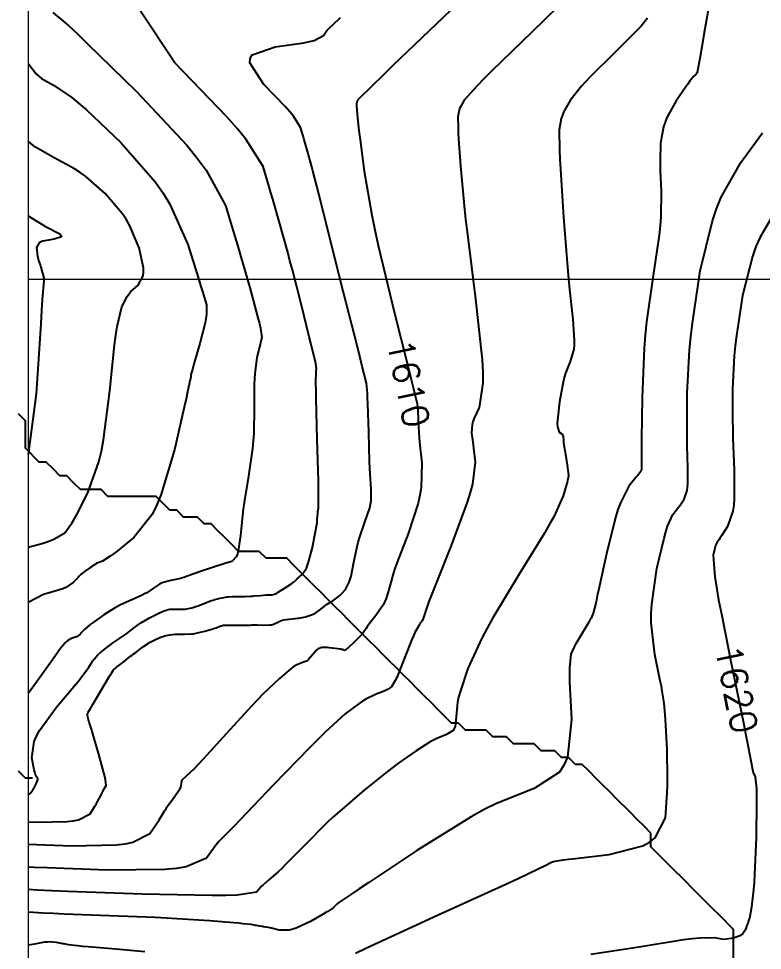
# Model space of a CAD drawing. Header units: metres. Extents: x 837117 to 838477, y 1189012 to 1191015.
# Drawn here: x 837475.1 to 837583.3, y 1189516.3 to 1189651.8 of the extents above; entities that cross this region are included whole.
import ezdxf

# ---------------------------------------------------------------- set-up
doc = ezdxf.new("R2010")
doc.units = ezdxf.units.M
doc.header["$LTSCALE"] = 0.3
doc.layers.add('COORD', color=7, linetype='Continuous', lineweight=20)
doc.layers.add('DRENAJE', color=5, linetype='Continuous', lineweight=25)
doc.layers.add('COTAS 10', color=1, linetype='Continuous')
doc.layers.add('COTAS INT', color=252, linetype='Continuous')
doc.styles.get("Standard").update_dxf_attribs({"font": 'simplex.shx'})

msp = doc.modelspace()

# ---------------------------------------------------------------- linework, layer by layer
at = {"layer": 'COORD'}
msp.add_line((837476.514, 1189613.872), (838476.514, 1189613.872), dxfattribs=at)
msp.add_lwpolyline([(837476.514, 1189013.872), (838476.514, 1189013.872), (838476.514, 1191013.872), (837476.514, 1191013.872)], close=True, dxfattribs=at)
at = {"layer": 'COTAS 10'}
for points, elevation in [([(837537.99, 1189653.046), (837529.566, 1189644.951), (837527.946, 1189643.388), (837526.635, 1189642.119), (837524.474, 1189639.986), (837524.355, 1189639.772), (837524.331, 1189639.713), (837524.311, 1189639.654), (837524.273, 1189639.442), (837524.278, 1189639.069), (837524.286, 1189638.907), (837524.296, 1189638.721), (837524.354, 1189637.839), (837524.556, 1189635.939), (837524.657, 1189635.111), (837524.777, 1189634.152), (837525.375, 1189629.596), (837526.475, 1189623.2), (837526.912, 1189621.08), (837527.407, 1189618.81), (837529.484, 1189610.144), (837529.673, 1189609.352), (837531.806, 1189600.914), (837532.217, 1189599.287), (837532.55, 1189597.967), (837533.105, 1189595.762), (837533.15, 1189595.29), (837533.162, 1189595.063), (837533.174, 1189594.793), (837533.213, 1189593.471), (837533.317, 1189591.535), (837533.37, 1189590.878), (837533.433, 1189590.17), (837533.746, 1189587.175), (837533.674, 1189583.562), (837533.493, 1189582.462), (837533.244, 1189581.321), (837531.765, 1189576.842), (837530.168, 1189572.732), (837529.844, 1189571.824), (837529.572, 1189571.015), (837529.016, 1189568.921), (837528.586, 1189567.437), (837528.392, 1189567.012), (837528.166, 1189566.581), (837527.082, 1189564.974), (837526.025, 1189563.609), (837525.817, 1189563.33), (837525.645, 1189563.095), (837525.329, 1189562.604), (837525.07, 1189562.252), (837524.934, 1189562.104), (837524.771, 1189561.935), (837523.951, 1189561.14), (837523.132, 1189560.381), (837522.969, 1189560.234), (837522.835, 1189560.114), (837522.581, 1189559.91), (837522.514, 1189559.901), (837522.498, 1189559.904), (837522.483, 1189559.91), (837522.435, 1189559.952), (837522.217, 1189560.025), (837522.094, 1189560.049), (837521.944, 1189560.076), (837521.176, 1189560.189), (837520.306, 1189560.285), (837520.091, 1189560.3), (837519.887, 1189560.311), (837519.245, 1189560.311), (837518.684, 1189560.128), (837518.531, 1189560.024), (837518.38, 1189559.896), (837517.843, 1189559.241), (837517.298, 1189558.581), (837517.141, 1189558.451), (837516.983, 1189558.343), (837516.389, 1189558.142), (837515.507, 1189557.756), (837515.166, 1189557.532), (837514.784, 1189557.256), (837513.055, 1189555.833), (837510.654, 1189553.533), (837509.849, 1189552.704), (837508.982, 1189551.791), (837505.342, 1189547.8), (837501.975, 1189544.076), (837501.28, 1189543.332), (837500.688, 1189542.713), (837499.409, 1189541.513), (837498.941, 1189541.127), (837498.861, 1189541.021), (837498.803, 1189540.915), (837498.772, 1189540.532), (837498.647, 1189539.94), (837498.529, 1189539.701), (837498.375, 1189539.429), (837497.517, 1189538.178), (837496.603, 1189536.926), (837496.413, 1189536.654), (837496.25, 1189536.414), (837495.891, 1189535.82), (837495.52, 1189535.188), (837495.35, 1189534.926), (837495.151, 1189534.626), (837494.188, 1189533.224), (837491.752, 1189531.946), (837490.625, 1189531.723), (837489.301, 1189531.557), (837482.884, 1189531.431), (837476.514, 1189531.657)], 1610), ([(837476.514, 1189574.913), (837478.694, 1189575.497), (837479.539, 1189575.78), (837480.263, 1189576.055), (837481.865, 1189576.981), (837482.871, 1189578.406), (837483.219, 1189578.995), (837483.596, 1189579.669), (837485.208, 1189582.806), (837486.798, 1189587.325), (837487.161, 1189588.869), (837487.49, 1189590.541), (837488.403, 1189597.638), (837489.09, 1189604.336), (837489.278, 1189605.756), (837489.465, 1189606.988), (837490.131, 1189609.868), (837490.894, 1189611.358), (837491.142, 1189611.714), (837491.407, 1189612.045), (837492.495, 1189613.036), (837493.245, 1189614.371), (837493.297, 1189614.92), (837493.281, 1189615.546), (837492.658, 1189618.454), (837491.254, 1189621.74), (837490.745, 1189622.605), (837490.184, 1189623.45), (837487.727, 1189626.342), (837484.885, 1189628.824), (837484.082, 1189629.409), (837483.272, 1189629.953), (837480.29, 1189631.552), (837477.56, 1189633.105), (837476.909, 1189633.619), (837476.514, 1189633.979)], 1600), ([(837585.538, 1189624.405), (837582.952, 1189619.992), (837582.366, 1189618.624), (837581.836, 1189617.193), (837580.393, 1189611.497), (837579.518, 1189605.704), (837579.346, 1189604.211), (837579.204, 1189602.766), (837578.948, 1189597.949), (837578.953, 1189593.395), (837578.975, 1189592.115), (837579.008, 1189590.827), (837579.203, 1189586.11), (837579.207, 1189581.95), (837579.119, 1189581.014), (837578.991, 1189580.171), (837578.209, 1189577.907), (837577.346, 1189576.539), (837577.167, 1189576.261), (837577.014, 1189576.027), (837576.682, 1189575.547), (837576.5, 1189575.149), (837576.443, 1189574.968), (837576.383, 1189574.755), (837576.139, 1189573.728), (837576.372, 1189570.609), (837576.612, 1189569.078), (837576.927, 1189567.257), (837577.424, 1189564.741), (837578.701, 1189558.267), (837580.545, 1189549.358), (837580.905, 1189547.588), (837581.199, 1189546.12), (837581.719, 1189543.333), (837581.853, 1189542.556), (837581.905, 1189542.354), (837581.962, 1189542.158), (837582.222, 1189541.501), (837582.427, 1189539.771), (837582.451, 1189538.899), (837582.46, 1189537.857), (837582.373, 1189532.676), (837582.165, 1189527.296), (837582.098, 1189526.129), (837582.027, 1189525.102), (837581.735, 1189522.555), (837581.458, 1189521.205), (837581.397, 1189520.932), (837581.342, 1189520.702), (837581.2, 1189520.234), (837581.078, 1189519.964), (837581.037, 1189519.859), (837580.991, 1189519.741), (837580.799, 1189519.203), (837580.407, 1189518.645), (837580.237, 1189518.514), (837580.039, 1189518.393), (837579.1, 1189518.041), (837578.007, 1189517.871), (837577.712, 1189517.865), (837577.42, 1189517.877), (837576.395, 1189518.067), (837574.141, 1189518.058), (837573.074, 1189517.944), (837571.816, 1189517.782), (837565.675, 1189516.795), (837558.327, 1189515.682)], 1620)]:
    msp.add_lwpolyline(points, dxfattribs=dict(at, elevation=elevation))
at = {"layer": 'COTAS INT'}
for points, elevation in [([(837576.424, 1189658.774), (837574.801, 1189649.483), (837574.489, 1189647.706), (837574.236, 1189646.273), (837573.819, 1189643.973), (837573.791, 1189643.921), (837573.777, 1189643.893), (837573.753, 1189643.841), (837573.668, 1189643.736), (837573.623, 1189643.689), (837573.569, 1189643.633), (837573.293, 1189643.363), (837572.7, 1189642.626), (837572.445, 1189642.275), (837572.15, 1189641.861), (837570.759, 1189639.837), (837569.407, 1189637.409), (837569.138, 1189636.74), (837568.913, 1189636.072), (837568.479, 1189633.674), (837568.411, 1189631.155), (837568.417, 1189630.41), (837568.434, 1189629.646), (837568.584, 1189626.716), (837568.534, 1189622.966), (837568.425, 1189621.684), (837568.275, 1189620.297), (837567.387, 1189614.408), (837566.438, 1189607.686), (837566.249, 1189605.773), (837566.092, 1189603.839), (837565.791, 1189596.668), (837565.721, 1189590.692), (837565.71, 1189589.511), (837565.703, 1189588.535), (837565.705, 1189586.723), (837565.705, 1189586.31), (837565.696, 1189586.218), (837565.684, 1189586.134), (837565.606, 1189585.91), (837565.281, 1189585.485), (837565.113, 1189585.276), (837564.91, 1189585.026), (837563.894, 1189583.792), (837562.638, 1189581.373), (837562.284, 1189580.377), (837561.927, 1189579.239), (837560.614, 1189573.951), (837559.512, 1189568.849), (837559.287, 1189567.83), (837559.098, 1189566.981), (837558.707, 1189565.332), (837558.374, 1189564.581), (837558.221, 1189564.298), (837558.043, 1189563.982), (837557.182, 1189562.569), (837556.287, 1189561.088), (837556.087, 1189560.729), (837555.908, 1189560.392), (837555.435, 1189559.36), (837555.244, 1189557.365), (837555.243, 1189556.421), (837555.264, 1189555.307), (837555.529, 1189549.869), (837554.945, 1189544.348), (837554.432, 1189543.181), (837553.767, 1189542.171), (837550.094, 1189539.83), (837544.643, 1189537.644), (837542.855, 1189536.732), (837540.948, 1189535.687), (837533.056, 1189530.802), (837526.033, 1189526.14), (837524.674, 1189525.234), (837523.568, 1189524.496), (837521.688, 1189523.221), (837521.47, 1189523.034), (837521.412, 1189522.981), (837521.355, 1189522.928), (837521.159, 1189522.732), (837520.971, 1189522.546), (837520.919, 1189522.498), (837520.868, 1189522.452), (837520.683, 1189522.302), (837520.095, 1189521.937), (837519.789, 1189521.756), (837519.421, 1189521.54), (837517.575, 1189520.469), (837515.503, 1189519.489), (837514.992, 1189519.33), (837514.51, 1189519.22), (837512.995, 1189519.227), (837511.884, 1189519.491), (837511.656, 1189519.543), (837511.462, 1189519.586), (837511.046, 1189519.662), (837510.797, 1189519.692), (837510.709, 1189519.705), (837510.612, 1189519.72), (837510.189, 1189519.794), (837509.707, 1189519.88), (837509.573, 1189519.904), (837509.437, 1189519.928), (837508.945, 1189520.011), (837507.723, 1189520.144), (837507.128, 1189520.199), (837506.422, 1189520.262), (837502.944, 1189520.552), (837498.144, 1189520.871), (837496.605, 1189520.952), (837494.974, 1189521.029), (837488.322, 1189521.282), (837481.758, 1189521.531), (837480.182, 1189521.607), (837478.711, 1189521.686), (837476.514, 1189521.838)], 1616), ([(837555.54, 1189655.486), (837549.758, 1189649.819), (837543.944, 1189644.176), (837542.779, 1189643.017), (837541.807, 1189642.033), (837539.903, 1189639.936), (837539.373, 1189638.984), (837539.267, 1189638.722), (837539.179, 1189638.46), (837539.009, 1189637.52), (837539.031, 1189635.856), (837539.063, 1189635.139), (837539.108, 1189634.31), (837539.366, 1189630.387), (837539.911, 1189624.585), (837540.136, 1189622.571), (837540.394, 1189620.381), (837541.594, 1189610.998), (837542.533, 1189602.171), (837542.626, 1189600.33), (837542.647, 1189598.752), (837542.117, 1189595.233), (837541.337, 1189593.562), (837541.2, 1189593.149), (837541.097, 1189592.757), (837541.008, 1189591.52), (837541.164, 1189590.206), (837541.216, 1189589.765), (837541.271, 1189589.29), (837541.5, 1189587.296), (837541.123, 1189584.089), (837540.796, 1189582.849), (837540.372, 1189581.457), (837538.039, 1189575.157), (837535.64, 1189569.18), (837535.175, 1189567.991), (837534.796, 1189567.004), (837534.147, 1189565.122), (837533.979, 1189564.542), (837533.903, 1189564.377), (837533.815, 1189564.208), (837533.392, 1189563.581), (837532.765, 1189562.477), (837532.549, 1189562.008), (837532.314, 1189561.467), (837531.311, 1189558.927), (837530.329, 1189556.44), (837530.108, 1189555.934), (837529.908, 1189555.506), (837529.371, 1189554.621), (837528.787, 1189554.229), (837528.558, 1189554.112), (837528.301, 1189553.991), (837527.127, 1189553.526), (837525.61, 1189552.788), (837525.135, 1189552.496), (837524.636, 1189552.165), (837522.637, 1189550.651), (837519.727, 1189547.998), (837518.654, 1189546.949), (837517.465, 1189545.764), (837512.207, 1189540.346), (837507.327, 1189535.241), (837506.377, 1189534.253), (837505.601, 1189533.449), (837504.246, 1189532.08), (837503.836, 1189531.613), (837503.655, 1189531.378), (837503.446, 1189531.097), (837502.447, 1189529.699), (837499.508, 1189528.397), (837498.076, 1189528.176), (837496.375, 1189528.016), (837487.995, 1189527.943), (837479.275, 1189528.252), (837477.359, 1189528.333), (837476.514, 1189528.372)], 1612), ([(837476.514, 1189538.904), (837476.824, 1189539.067), (837477.221, 1189539.672), (837477.321, 1189539.839), (837477.416, 1189540.006), (837477.726, 1189540.606), (837477.907, 1189541.1), (837477.922, 1189541.201), (837477.922, 1189541.285), (837477.794, 1189541.458), (837477.542, 1189541.928), (837477.464, 1189542.2), (837477.382, 1189542.533), (837477.056, 1189544.246), (837477.385, 1189546.654), (837477.717, 1189547.426), (837478.152, 1189548.242), (837480.594, 1189551.569), (837483.217, 1189554.674), (837483.767, 1189555.35), (837484.241, 1189555.948), (837485.317, 1189557.445), (837485.865, 1189558.31), (837486.006, 1189558.509), (837486.143, 1189558.691), (837486.599, 1189559.201), (837487.032, 1189559.591), (837487.155, 1189559.697), (837487.279, 1189559.802), (837487.737, 1189560.172), (837488.334, 1189560.618), (837488.545, 1189560.77), (837488.777, 1189560.935), (837489.782, 1189561.634), (837490.838, 1189562.372), (837491.102, 1189562.562), (837491.353, 1189562.745), (837492.157, 1189563.351), (837492.907, 1189563.892), (837493.124, 1189564.034), (837493.346, 1189564.172), (837494.18, 1189564.641), (837495.006, 1189565.059), (837495.223, 1189565.165), (837495.435, 1189565.266), (837496.155, 1189565.599), (837496.894, 1189565.832), (837497.117, 1189565.871), (837497.349, 1189565.899), (837498.254, 1189565.91), (837499.155, 1189565.899), (837499.385, 1189565.914), (837499.606, 1189565.936), (837500.331, 1189566.083), (837501.041, 1189566.314), (837501.253, 1189566.39), (837501.471, 1189566.471), (837502.31, 1189566.805), (837503.175, 1189567.137), (837503.409, 1189567.217), (837503.641, 1189567.29), (837504.456, 1189567.511), (837505.211, 1189567.657), (837505.404, 1189567.685), (837505.59, 1189567.706), (837506.205, 1189567.734), (837506.827, 1189567.731), (837507.018, 1189567.733), (837507.217, 1189567.735), (837508.004, 1189567.751), (837508.867, 1189567.787), (837509.115, 1189567.802), (837509.366, 1189567.82), (837510.304, 1189567.901), (837511.144, 1189567.974), (837511.333, 1189567.987), (837511.504, 1189567.996), (837511.964, 1189568.001), (837512.467, 1189568.141), (837512.665, 1189568.235), (837512.888, 1189568.353), (837513.906, 1189568.978), (837514.863, 1189569.626), (837515.048, 1189569.758), (837515.199, 1189569.869), (837515.455, 1189570.098), (837515.609, 1189570.284), (837515.696, 1189570.367), (837515.801, 1189570.465), (837516.342, 1189570.932), (837516.977, 1189571.875), (837517.143, 1189572.273), (837517.304, 1189572.73), (837517.849, 1189574.873), (837518.266, 1189576.959), (837518.346, 1189577.381), (837518.412, 1189577.734), (837518.523, 1189578.443), (837518.54, 1189578.751), (837518.546, 1189578.851), (837518.552, 1189578.957), (837518.581, 1189579.392), (837518.623, 1189579.864), (837518.639, 1189579.994), (837518.655, 1189580.123), (837518.729, 1189580.583), (837518.753, 1189582.394), (837518.739, 1189583.374), (837518.716, 1189584.562), (837518.558, 1189590.583), (837518.4, 1189596.59), (837518.378, 1189597.77), (837518.365, 1189598.74), (837518.394, 1189600.497), (837518.426, 1189600.971), (837518.416, 1189601.132), (837518.396, 1189601.307), (837518.254, 1189602.044), (837517.826, 1189603.779), (837517.627, 1189604.583), (837517.391, 1189605.526), (837516.248, 1189610.098), (837514.933, 1189615.253), (837514.59, 1189616.564), (837514.256, 1189617.824), (837513.123, 1189621.953), (837512.092, 1189625.541), (837511.822, 1189626.46), (837511.559, 1189627.347), (837510.665, 1189630.281), (837508.184, 1189634.249), (837506.921, 1189635.787), (837505.407, 1189637.515), (837497.859, 1189645.345), (837492.87, 1189652.893)], 1606), ([(837480.074, 1189652.703), (837482.418, 1189650.732), (837483.621, 1189649.61), (837485.064, 1189648.236), (837492.276, 1189641.191), (837499.6, 1189633.367), (837501.113, 1189631.503), (837502.403, 1189629.769), (837505.206, 1189624.598), (837506.574, 1189620.118), (837506.961, 1189618.82), (837507.351, 1189617.496), (837508.786, 1189612.509), (837509.935, 1189608.287), (837510.144, 1189607.445), (837510.305, 1189606.746), (837510.494, 1189605.404), (837510.313, 1189604.697), (837510.241, 1189604.398), (837510.159, 1189604.054), (837509.786, 1189602.437), (837509.458, 1189600.173), (837509.405, 1189599.421), (837509.368, 1189598.613), (837509.371, 1189595.245), (837509.312, 1189591.446), (837509.237, 1189590.367), (837509.136, 1189589.277), (837508.557, 1189585.245), (837507.921, 1189581.418), (837507.783, 1189580.458), (837507.663, 1189579.541), (837507.37, 1189576.588), (837507.066, 1189574.389), (837506.939, 1189573.947), (837506.793, 1189573.578), (837506.109, 1189572.848), (837505.236, 1189572.572), (837504.971, 1189572.488), (837504.695, 1189572.402), (837503.614, 1189572.065), (837502.43, 1189571.679), (837502.089, 1189571.562), (837501.743, 1189571.44), (837500.447, 1189570.962), (837499.147, 1189570.516), (837498.799, 1189570.414), (837498.456, 1189570.322), (837497.259, 1189570.069), (837496.163, 1189569.783), (837495.884, 1189569.67), (837495.615, 1189569.543), (837494.731, 1189568.963), (837493.752, 1189568.291), (837493.422, 1189568.106), (837493.068, 1189567.921), (837491.578, 1189567.257), (837489.946, 1189566.519), (837489.502, 1189566.288), (837489.062, 1189566.045), (837487.498, 1189565.07), (837486.142, 1189564.11), (837485.831, 1189563.877), (837485.549, 1189563.657), (837484.766, 1189562.981), (837484.257, 1189562.48), (837484.147, 1189562.372), (837484.052, 1189562.276), (837483.822, 1189562.04), (837483.595, 1189561.892), (837483.501, 1189561.852), (837483.393, 1189561.812), (837482.894, 1189561.671), (837482.273, 1189561.349), (837482.089, 1189561.195), (837481.9, 1189561.013), (837481.174, 1189560.118), (837480.026, 1189558.505), (837479.571, 1189557.869), (837479.056, 1189557.152), (837476.704, 1189553.877), (837476.514, 1189553.619)], 1604), ([(837476.514, 1189534.963), (837477.774, 1189534.919), (837482.164, 1189535.005), (837483.069, 1189535.118), (837483.84, 1189535.271), (837485.506, 1189536.145), (837486.226, 1189537.234), (837486.401, 1189537.522), (837486.565, 1189537.803), (837487.07, 1189538.769), (837487.452, 1189539.557), (837487.539, 1189539.726), (837487.618, 1189539.874), (837487.834, 1189540.231), (837487.769, 1189541.087), (837487.669, 1189541.55), (837487.535, 1189542.11), (837486.758, 1189544.95), (837485.937, 1189547.761), (837485.774, 1189548.303), (837485.64, 1189548.743), (837485.39, 1189549.48), (837485.322, 1189549.629), (837485.302, 1189549.698), (837485.282, 1189549.78), (837485.206, 1189550.176), (837485.16, 1189550.58), (837485.159, 1189550.666), (837485.164, 1189550.741), (837485.221, 1189550.919), (837485.563, 1189551.461), (837485.747, 1189551.765), (837485.969, 1189552.135), (837487.092, 1189554.03), (837488.212, 1189555.918), (837488.432, 1189556.284), (837488.613, 1189556.582), (837488.94, 1189557.092), (837489.219, 1189557.319), (837489.369, 1189557.438), (837489.55, 1189557.582), (837490.47, 1189558.303), (837491.417, 1189559.04), (837491.616, 1189559.194), (837491.788, 1189559.325), (837492.179, 1189559.615), (837492.477, 1189559.831), (837492.589, 1189559.916), (837492.715, 1189560.011), (837493.278, 1189560.447), (837493.957, 1189560.924), (837494.155, 1189561.045), (837494.359, 1189561.163), (837495.132, 1189561.55), (837495.924, 1189561.863), (837496.138, 1189561.933), (837496.351, 1189561.997), (837497.104, 1189562.17), (837497.882, 1189562.261), (837498.111, 1189562.273), (837498.345, 1189562.279), (837499.24, 1189562.256), (837500.263, 1189562.289), (837500.579, 1189562.33), (837500.908, 1189562.386), (837502.213, 1189562.706), (837503.381, 1189563.057), (837503.624, 1189563.132), (837503.833, 1189563.198), (837504.295, 1189563.358), (837504.527, 1189563.447), (837504.589, 1189563.468), (837504.651, 1189563.488), (837504.869, 1189563.547), (837505.276, 1189563.583), (837505.457, 1189563.588), (837505.667, 1189563.591), (837506.674, 1189563.585), (837507.682, 1189563.57), (837507.894, 1189563.568), (837508.077, 1189563.566), (837508.492, 1189563.567), (837508.723, 1189563.577), (837508.789, 1189563.581), (837508.856, 1189563.585), (837509.107, 1189563.607), (837509.515, 1189563.618), (837509.681, 1189563.615), (837509.871, 1189563.611), (837510.747, 1189563.574), (837511.675, 1189563.601), (837511.897, 1189563.636), (837512.104, 1189563.682), (837512.725, 1189563.95), (837513.312, 1189564.237), (837513.497, 1189564.296), (837513.693, 1189564.346), (837514.483, 1189564.453), (837515.363, 1189564.535), (837515.615, 1189564.569), (837515.87, 1189564.608), (837516.823, 1189564.791), (837517.735, 1189565.071), (837517.965, 1189565.171), (837518.184, 1189565.282), (837518.894, 1189565.764), (837519.579, 1189566.305), (837519.783, 1189566.454), (837519.993, 1189566.602), (837520.806, 1189567.129), (837521.611, 1189567.699), (837521.816, 1189567.874), (837522.014, 1189568.056), (837522.665, 1189568.774), (837523.218, 1189569.845), (837523.354, 1189570.249), (837523.483, 1189570.7), (837523.886, 1189572.721), (837524.348, 1189575.026), (837524.514, 1189575.657), (837524.696, 1189576.285), (837525.49, 1189578.526), (837526.181, 1189580.616), (837526.297, 1189581.149), (837526.381, 1189581.662), (837526.415, 1189583.348), (837526.249, 1189585.57), (837526.208, 1189586.421), (837526.168, 1189587.373), (837526.04, 1189591.663), (837525.918, 1189595.769), (837525.882, 1189596.605), (837525.845, 1189597.312), (837525.706, 1189598.778), (837525.108, 1189601.176), (837524.782, 1189602.469), (837524.387, 1189604.036), (837522.384, 1189611.967), (837520.291, 1189620.247), (837519.84, 1189622.033), (837519.445, 1189623.6), (837518.481, 1189627.43), (837517.911, 1189629.668), (837517.763, 1189630.231), (837517.621, 1189630.769), (837517.144, 1189632.507), (837516.716, 1189633.997), (837516.604, 1189634.378), (837516.495, 1189634.746), (837516.124, 1189635.965), (837515.094, 1189637.612), (837514.569, 1189638.251), (837513.941, 1189638.968), (837510.807, 1189642.219), (837508.735, 1189645.353), (837508.777, 1189645.997), (837509.085, 1189646.544), (837512.419, 1189647.709), (837516.583, 1189648.281), (837517.415, 1189648.454), (837518.108, 1189648.633), (837519.448, 1189649.33), (837519.941, 1189650.043), (837520.099, 1189650.233), (837520.267, 1189650.418), (837520.949, 1189651.058), (837521.727, 1189651.747), (837521.954, 1189651.964)], 1608), ([(837566.579, 1189651.853), (837565.65, 1189650.7), (837565.154, 1189650.175), (837564.554, 1189649.559), (837561.525, 1189646.591), (837558.322, 1189643.401), (837557.612, 1189642.646), (837556.979, 1189641.947), (837555.331, 1189639.887), (837554.39, 1189638.196), (837554.202, 1189637.731), (837554.046, 1189637.266), (837553.744, 1189635.597), (837553.783, 1189632.644), (837553.841, 1189631.371), (837553.92, 1189629.899), (837554.378, 1189622.935), (837554.945, 1189615.628), (837555.092, 1189613.94), (837555.236, 1189612.397), (837555.72, 1189608.033), (837555.94, 1189605.018), (837555.918, 1189604.326), (837555.858, 1189603.695), (837555.342, 1189601.931), (837554.643, 1189600.199), (837554.469, 1189599.59), (837554.303, 1189598.923), (837553.775, 1189596.046), (837553.482, 1189593.392), (837553.465, 1189592.868), (837553.476, 1189592.434), (837553.744, 1189591.625), (837554.103, 1189591.402), (837554.17, 1189591.337), (837554.224, 1189591.27), (837554.303, 1189591.02), (837554.356, 1189590.421), (837554.393, 1189590.135), (837554.439, 1189589.796), (837554.689, 1189588.138), (837554.941, 1189586.477), (837554.989, 1189586.136), (837555.028, 1189585.847), (837555.09, 1189585.233), (837554.975, 1189584.626), (837554.902, 1189584.342), (837554.811, 1189584.007), (837554.334, 1189582.378), (837552.993, 1189579.441), (837552.357, 1189578.282), (837551.607, 1189576.972), (837547.943, 1189570.993), (837544.112, 1189564.654), (837543.257, 1189563.118), (837542.491, 1189561.676), (837540.466, 1189557.261), (837539.326, 1189553.876), (837539.117, 1189553.084), (837538.955, 1189552.355), (837538.758, 1189550.248), (837538.607, 1189548.818), (837538.474, 1189548.516), (837538.302, 1189548.255), (837537.351, 1189547.648), (837535.939, 1189547.082), (837535.476, 1189546.846), (837534.982, 1189546.575), (837532.938, 1189545.31), (837530.408, 1189543.521), (837529.608, 1189542.919), (837528.764, 1189542.272), (837525.356, 1189539.55), (837521.781, 1189536.484), (837520.832, 1189535.619), (837519.9, 1189534.747), (837516.683, 1189531.539), (837513.999, 1189528.78), (837513.403, 1189528.191), (837512.872, 1189527.677), (837511.485, 1189526.452), (837510.622, 1189525.744), (837510.42, 1189525.555), (837510.234, 1189525.37), (837509.697, 1189524.732), (837506.891, 1189524.314), (837505.274, 1189524.269), (837503.293, 1189524.254), (837493.105, 1189524.455), (837482.292, 1189524.838), (837479.916, 1189524.938), (837477.809, 1189525.036), (837476.514, 1189525.116)], 1614), ([(837476.514, 1189645.261), (837476.543, 1189645.213), (837477.678, 1189643.772), (837478.058, 1189643.426), (837478.467, 1189643.103), (837480.182, 1189642.127), (837482.845, 1189640.342), (837483.851, 1189639.509), (837484.974, 1189638.53), (837490.001, 1189633.767), (837495.017, 1189628.008), (837496.133, 1189626.401), (837497.13, 1189624.788), (837499.747, 1189618.915), (837501.281, 1189613.98), (837501.597, 1189612.958), (837501.864, 1189612.086), (837502.437, 1189610.182), (837502.451, 1189608.753), (837502.367, 1189608.18), (837502.245, 1189607.531), (837501.488, 1189604.546), (837500.677, 1189601.736), (837500.521, 1189601.196), (837500.396, 1189600.76), (837500.192, 1189600.048), (837500.185, 1189600.003), (837500.184, 1189599.989), (837500.184, 1189599.907), (837500.171, 1189599.769), (837500.162, 1189599.709), (837500.152, 1189599.638), (837500.093, 1189599.301), (837499.692, 1189597.485), (837499.466, 1189596.481), (837499.189, 1189595.262), (837497.769, 1189589.049), (837495.805, 1189582.454), (837495.185, 1189580.992), (837494.531, 1189579.688), (837491.893, 1189576.296), (837489.451, 1189574.338), (837488.921, 1189573.939), (837488.455, 1189573.602), (837487.298, 1189572.9), (837486.565, 1189572.569), (837486.366, 1189572.465), (837486.168, 1189572.356), (837485.466, 1189571.918), (837484.857, 1189571.488), (837484.718, 1189571.383), (837484.591, 1189571.284), (837484.239, 1189570.98), (837483.896, 1189570.632), (837483.774, 1189570.505), (837483.641, 1189570.365), (837483.066, 1189569.75), (837482.011, 1189569.062), (837481.575, 1189568.876), (837481.078, 1189568.691), (837478.763, 1189568.04), (837476.514, 1189566.874)], 1602), ([(837524.12, 1189515.864), (837525.602, 1189516.564), (837527.412, 1189517.409), (837536.693, 1189521.664), (837545.974, 1189525.905), (837547.784, 1189526.74), (837549.265, 1189527.429), (837551.874, 1189528.692), (837552.311, 1189528.957), (837552.423, 1189529.016), (837552.531, 1189529.068), (837552.889, 1189529.203), (837554.335, 1189529.416), (837555.129, 1189529.516), (837556.093, 1189529.635), (837560.997, 1189530.215), (837565.913, 1189531.458), (837566.885, 1189531.995), (837567.688, 1189532.616), (837569.183, 1189535.553), (837569.46, 1189539.184), (837569.496, 1189540.241), (837569.514, 1189541.322), (837569.43, 1189545.413), (837569.245, 1189549.034), (837569.199, 1189549.818), (837569.155, 1189550.508), (837569.016, 1189552.209), (837568.733, 1189553.955), (837568.599, 1189554.671), (837568.441, 1189555.49), (837567.668, 1189559.289), (837567.143, 1189563.92), (837567.141, 1189565.262), (837567.201, 1189566.63), (837567.937, 1189571.788), (837568.992, 1189576.238), (837569.254, 1189577.159), (837569.502, 1189577.947), (837570.288, 1189579.669), (837570.962, 1189580.527), (837571.14, 1189580.768), (837571.314, 1189581.012), (837571.908, 1189581.908), (837572.338, 1189583.153), (837572.407, 1189583.616), (837572.456, 1189584.13), (837572.454, 1189586.416), (837572.355, 1189589.681), (837572.343, 1189590.813), (837572.337, 1189592.043), (837572.369, 1189597.308), (837572.706, 1189603.63), (837572.891, 1189605.526), (837573.117, 1189607.486), (837574.266, 1189615.09), (837576.026, 1189622.384), (837576.636, 1189624.148), (837577.301, 1189625.801), (837580.144, 1189630.847), (837582.781, 1189634.438), (837583.314, 1189635.173)], 1618), ([(837476.514, 1189623.104), (837479.027, 1189621.572), (837481.098, 1189620.472), (837481.314, 1189620.252), (837481.377, 1189620.068), (837480.314, 1189619.708), (837478.657, 1189619.446), (837478.345, 1189619.324), (837478.096, 1189619.179), (837477.727, 1189618.479), (837477.802, 1189617.683), (837477.833, 1189617.479), (837477.869, 1189617.282), (837478.036, 1189616.628), (837478.237, 1189615.996), (837478.294, 1189615.813), (837478.352, 1189615.626), (837478.566, 1189614.92), (837478.73, 1189614.28), (837478.756, 1189614.134), (837478.774, 1189614.003), (837478.767, 1189613.643), (837478.564, 1189610.961), (837478.458, 1189609.365), (837478.33, 1189607.4), (837477.689, 1189597.221), (837476.514, 1189588.389)], 1598), ([(837476.514, 1189517.048), (837477.463, 1189517.229), (837478.955, 1189517.486), (837479.306, 1189517.52), (837479.63, 1189517.539), (837480.575, 1189517.474), (837481.308, 1189517.318), (837481.499, 1189517.278), (837481.684, 1189517.24), (837482.306, 1189517.118), (837483.73, 1189516.952), (837484.42, 1189516.886), (837485.239, 1189516.812), (837489.266, 1189516.473), (837493.502, 1189516.102)], 1618)]:
    msp.add_lwpolyline(points, dxfattribs=dict(at, elevation=elevation))
at = {"layer": 'DRENAJE'}
for points in [[(837556.096, 1189543.306, 0), (837555.097, 1189544.306, 0), (837554.097, 1189544.306, 0), (837553.097, 1189545.306, 0), (837551.098, 1189545.306, 0), (837550.098, 1189546.305, 0), (837547.099, 1189546.305, 0), (837546.1, 1189547.305, 0), (837544.1, 1189547.305, 0), (837543.101, 1189548.305, 0), (837540.102, 1189548.305, 0), (837539.102, 1189549.304, 0), (837538.102, 1189549.304, 0), (837537.103, 1189550.304, 0), (837536.103, 1189551.304, 0), (837535.103, 1189552.303, 0), (837534.104, 1189553.303, 0), (837533.104, 1189554.303, 0), (837532.105, 1189555.302, 0), (837531.105, 1189556.302, 0), (837530.105, 1189557.302, 0), (837529.106, 1189558.301, 0), (837528.106, 1189559.301, 0), (837527.106, 1189560.301, 0), (837526.107, 1189561.3, 0), (837524.107, 1189563.3, 0), (837523.108, 1189564.299, 0), (837522.108, 1189565.299, 0), (837521.108, 1189566.299, 0), (837520.109, 1189567.298, 0), (837519.109, 1189568.298, 0), (837518.109, 1189569.298, 0), (837517.11, 1189570.297, 0), (837516.11, 1189571.297, 0), (837515.11, 1189572.297, 0), (837514.111, 1189573.296, 0), (837511.112, 1189573.296, 0), (837510.112, 1189574.296, 0), (837507.113, 1189574.296, 0), (837506.113, 1189575.296, 0), (837505.114, 1189576.295, 0), (837504.114, 1189577.295, 0), (837503.114, 1189578.295, 0), (837502.115, 1189578.295, 0), (837501.115, 1189579.294, 0), (837499.116, 1189579.294, 0), (837498.116, 1189580.294, 0), (837497.116, 1189580.294, 0), (837496.117, 1189581.294, 0), (837495.117, 1189582.293, 0), (837488.119, 1189582.293, 0), (837487.12, 1189583.293, 0), (837484.121, 1189583.293, 0), (837483.121, 1189584.293, 0), (837482.121, 1189585.292, 0), (837481.122, 1189585.292, 0), (837480.122, 1189586.292, 0), (837479.122, 1189587.292, 0), (837478.123, 1189587.292, 0), (837476.123, 1189589.291, 0), (837476.123, 1189593.29, 0), (837475.124, 1189594.289, 0)], [(837558.096, 1189542.307, 0), (837557.096, 1189543.306, 0), (837556.096, 1189543.306, 0)], [(837477.123, 1189541.307, 0), (837476.123, 1189541.307, 0), (837475.124, 1189542.307, 0)], [(837567.093, 1189533.31, 0), (837566.093, 1189534.31, 0), (837565.093, 1189535.309, 0), (837564.094, 1189536.309, 0), (837562.094, 1189538.308, 0), (837561.095, 1189539.308, 0), (837560.095, 1189540.307, 0), (837559.095, 1189541.307, 0), (837558.096, 1189542.307, 0)], [(837579.089, 1189506.319, 0), (837579.089, 1189519.315, 0), (837577.089, 1189521.314, 0), (837576.09, 1189522.314, 0), (837575.09, 1189523.313, 0), (837574.09, 1189524.313, 0), (837573.091, 1189525.313, 0), (837572.091, 1189526.312, 0), (837570.092, 1189528.312, 0), (837569.092, 1189529.311, 0), (837568.092, 1189530.311, 0), (837567.093, 1189531.311, 0), (837567.093, 1189533.31, 0)]]:
    msp.add_polyline3d(points, dxfattribs=at)

# ---------------------------------------------------------------- texts
at = {"layer": 'COTAS 10', "char_height": 3.8, "attachment_point": 7}
for s, insert, rotation in [('1610', (837528.65, 1189604.778, 1610), 281.64386), ('1620', (837576.386, 1189560.302, 1620), 281.46318)]:
    msp.add_mtext(s, dxfattribs=dict(at, insert=insert, rotation=rotation))

doc.saveas('drawing.dxf')
